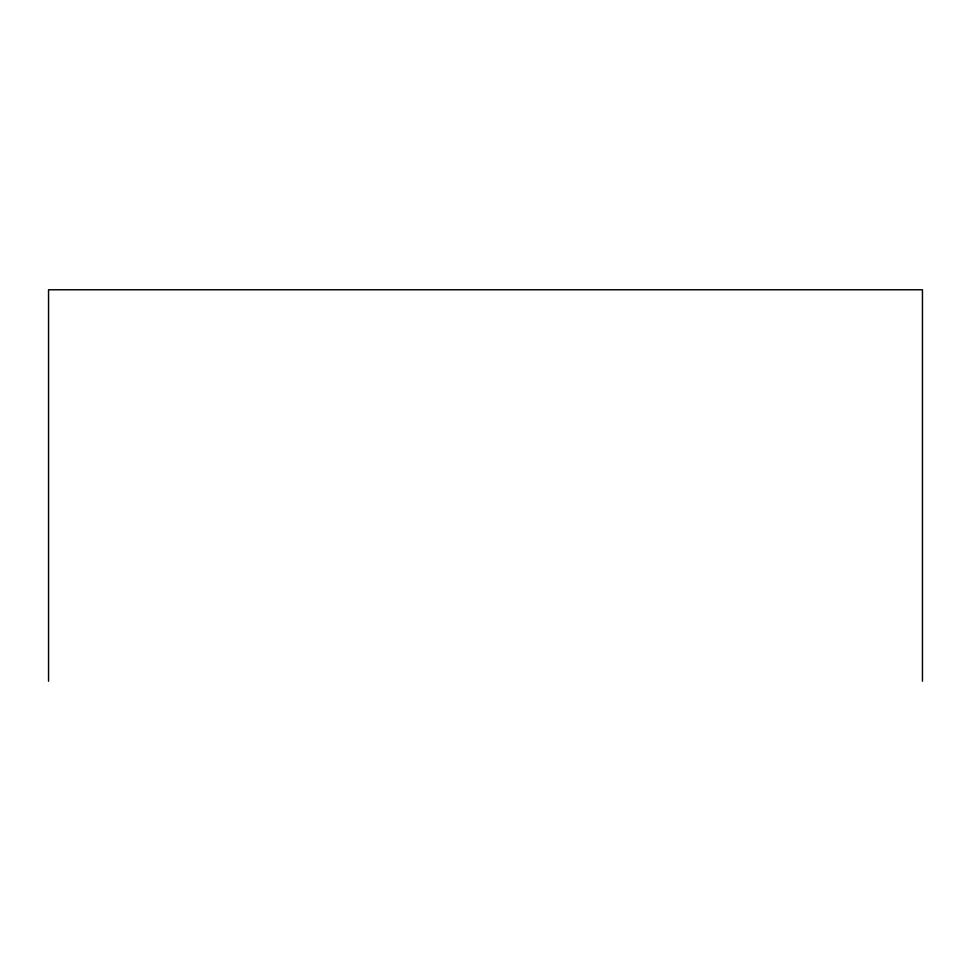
<?xml version="1.0" encoding="UTF-8"?>
<svg xmlns="http://www.w3.org/2000/svg" width="971" height="971" viewBox="0 0 971 971"><rect width="100%" height="100%" fill="white"/><g stroke="black" fill="none" stroke-linecap="round" stroke-linejoin="round"><path stroke-width="1.46" d="M922.45 681.229L922.45 289.771L48.55 289.771L48.55 681.229"/></g></svg>
